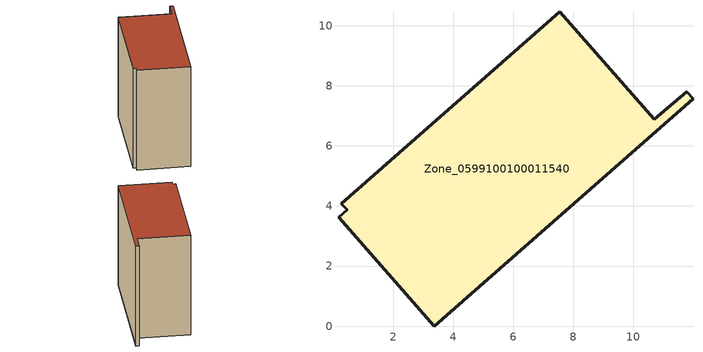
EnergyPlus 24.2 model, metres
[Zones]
Zone_0599100100011540
 floor ground (C_G): 0.48,3.88 0.27,4.08 7.55,10.46 10.7,6.88 11.78,7.8 11.98,7.57 3.37,0 0.18,3.63 z3.69
 wall outside (C_F): 3.37,0 11.98,7.57 11.78,7.8 10.7,6.88 7.55,10.46 0.27,4.08 0.48,3.88 0.18,3.63 3.37,0 z3.69:13.72
 roof outside (C_R): 0.48,3.88 0.18,3.63 3.37,0 11.98,7.57 11.78,7.8 10.7,6.88 7.55,10.46 0.27,4.08 z13.72
[BUILDING]
Pand.0599100100011540: North Axis=0; Terrain=City; Loads Convergence Tolerance Value=0.04; Temperature Convergence Tolerance Value=0.4; Solar Distribution=FullExterior; Maximum Number of Warmup Days=25; Minimum Number of Warmup Days=1
[Site:Location]
Rotterdam.The.Hague.AP_ZH_NLD Design_Conditions: Latitude=51.96; Longitude=4.45; Time Zone=1; Elevation=-4.5
[SITE:GROUNDTEMPERATURE:BUILDINGSURFACE]
18, 18, 18, 18, 18, 18, 18, 18, 18, 18, 18, 18
[MATERIAL] Thermal Absorptance=0.9; Solar Absorptance=0.7; Visible Absorptance=0.7
Name | Roughness | Thickness | Conductivity | Density | Specific Heat
G.TI.2015-2018 | MediumSmooth | 0.15 | 0.0428571 | 540 | 1210
F.TI.2015-2018 | Rough | 0.3 | 0.0666667 | 1920 | 840
R.TI.2015-2018 | MediumRough | 0.2 | 0.0333333 | 1500 | 1000
[CONSTRUCTION]
C_G: G.TI.2015-2018
C_F: F.TI.2015-2018
C_R: R.TI.2015-2018
[ZONE]
Zone_0599100100011540: Type=1; Multiplier=1; Ceiling Height=Autocalculate; Volume=Autocalculate; Floor Area=autocalculate; Part of Total Floor Area=Yes
[ZONEINFILTRATION:DESIGNFLOWRATE]
Infil_Zone_0599100100011540: Zone or ZoneList or Space or SpaceList=Zone_0599100100011540; Schedule=AlwaysOn; Design Flow Rate Calculation Method=Flow/Area; Flow Rate per Floor Area=0.0015; Constant Term Coefficient=1; Temperature Term Coefficient=0; Velocity Term Coefficient=0; Velocity Squared Term Coefficient=0
[HVACTEMPLATE:ZONE:IDEALLOADSAIRSYSTEM]
Zone_0599100100011540: Maximum Heating Supply Air Temperature=50; Minimum Cooling Supply Air Temperature=13; Maximum Heating Supply Air Humidity Ratio=0.0156; Minimum Cooling Supply Air Humidity Ratio=0.0077; Heating Limit=NoLimit; Cooling Limit=NoLimit; Dehumidification Control Type=ConstantSensibleHeatRatio; Cooling Sensible Heat Ratio=0.7; Dehumidification Setpoint=60; Humidification Control Type=None; Humidification Setpoint=30; Outdoor Air Method=None; Outdoor Air Flow Rate per Person=0.00944; Outdoor Air Flow Rate per Zone Floor Area=0; Outdoor Air Flow Rate per Zone=0; Demand Controlled Ventilation Type=None; Outdoor Air Economizer Type=NoEconomizer; Heat Recovery Type=None; Sensible Heat Recovery Effectiveness=0.7; Latent Heat Recovery Effectiveness=0.65
[ZONECONTROL:THERMOSTAT]
ThermostatControl_Zone_0599100100011540: Zone or ZoneList=Zone_0599100100011540; Control Type Schedule=DualSetpointControlType; Control 1=Thermostat_Zone_0599100100011540; Temperature Difference Between Cutout And Setpoint=0
[THERMOSTATSETPOINT:DUALSETPOINT]
Thermostat_Zone_0599100100011540: Heating Setpoint Temperature Schedule=HeatingSetpoint_Zone_0599100100011540; Cooling Setpoint Temperature Schedule=CoolingSetpoint_Zone_0599100100011540
[SCHEDULE:COMPACT]
HeatingSetpoint_Zone_0599100100011540: Through: 12/31, For: AllDays, Until: 24:00, 21
CoolingSetpoint_Zone_0599100100011540: Through: 12/31, For: AllDays, Until: 24:00, 24
DualSetpointControlType: Through: 12/31, For: AllDays, Until: 24:00, 4
AlwaysOn: Through: 12/31, For: AllDays, Until: 24:00, 1
